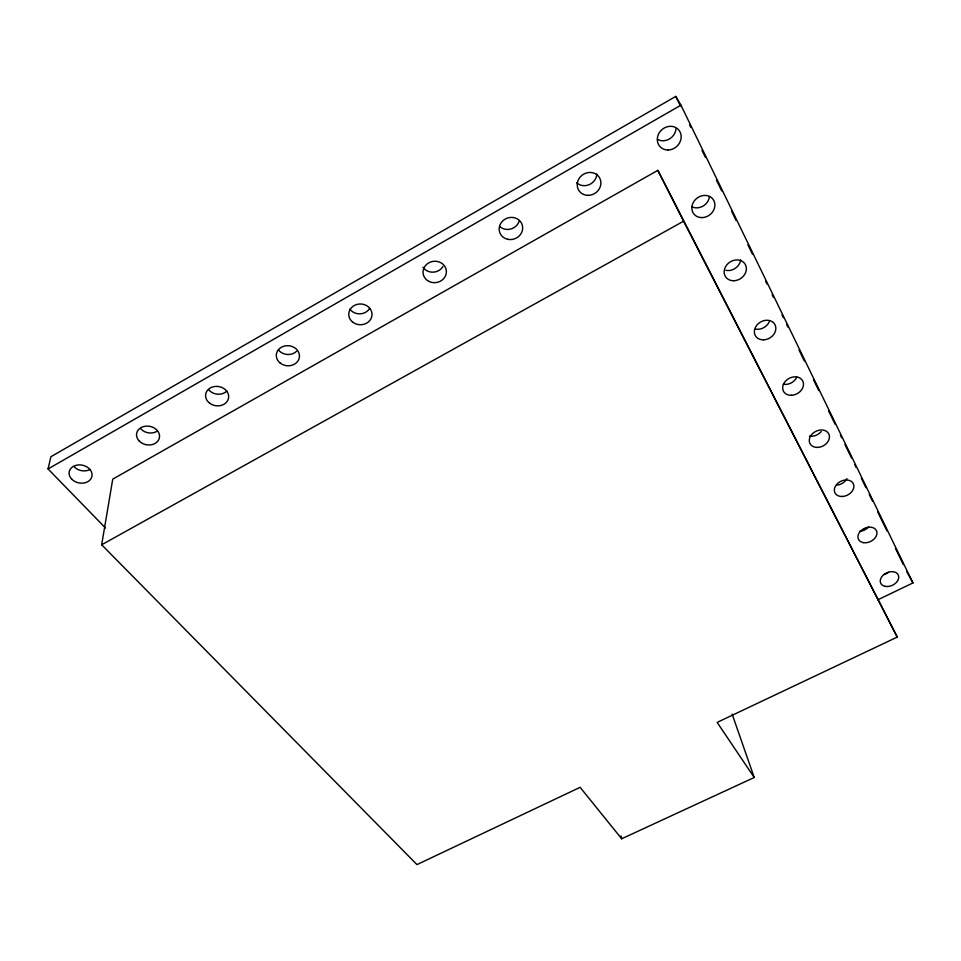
<?xml version="1.0" encoding="UTF-8"?>
<svg xmlns="http://www.w3.org/2000/svg" width="961" height="961" viewBox="0 0 961 961"><rect width="100%" height="100%" fill="white"/><g stroke="black" fill="none" stroke-linecap="round" stroke-linejoin="round"><path stroke-width="1.44" d="M101.674 544.779L112.749 479.131L657.841 170.349L897.262 637.083L717.158 722.396L754.229 777.497L621.671 838.773L580.12 787.323L416.966 864.6L101.674 544.779L683.595 221.186L657.841 170.349M105.554 528.045L48.05 468.956L50.909 456.727L675.763 96.4L680.953 105.169L912.95 582.931L877.934 599.76M48.05 468.956L680.953 105.169M906.619 571.363L912.95 582.931M683.595 221.186L897.262 637.083M675.763 96.4L680.352 105.842M689.53 124.738L690.839 127.429M701.998 150.372L705.278 157.111M716.425 180.055L721.675 190.855M731.513 211.096L736.102 220.537M747.91 244.827L752.499 254.269M765.617 281.261L766.926 283.951M772.176 294.751L773.485 297.442M782.014 314.992L783.323 317.683M786.603 324.434L787.912 327.136M799.059 350.068L804.309 360.868M813.486 379.751L818.736 390.55M828.574 410.791L835.133 424.281M840.382 435.081L841.692 437.784M844.971 444.523L851.53 458.013M854.809 464.764L856.119 467.466M861.368 478.254L865.957 487.707M869.237 494.447L872.516 501.198M877.765 511.997L886.943 530.88M895.472 548.419L903.34 564.612M732.15 714.155L754.229 777.497M620.986 835.89L621.671 838.773M519.228 221.018A11.724 10.895 -20.9 0 1 499.768 226.532M90.202 469.412A11.448 8.973 12 0 1 74.273 466.878M156.655 431.501A11.448 9.298 11 0 1 140.75 428.822M226.844 391.055A11.448 9.634 9.3 0 1 208.801 389.866M296.565 351.282A11.46 9.97 6.4 0 1 278.486 349.972M369.697 308.349A11.496 10.319 1.5 0 1 349.864 309.118M442.949 266.545A11.568 10.631 -7.2 0 1 422.996 267.242M596.865 174.061A12 11.039 -34.8 0 1 589.117 184.704A12 11.039 -34.8 0 1 576.54 182.626M676.015 128.834A12.397 11.112 -43.8 0 1 657.552 139.381M709.47 196.585A11.928 10.415 -37.9 0 1 691.536 206.579M740.727 259.89A11.508 9.766 -34 0 1 725.795 270.317M769.293 321.707A11.124 9.166 -31.4 0 1 755.454 329.082M796.765 377.217A10.775 8.613 -29.5 0 1 783.287 384.244M821.235 431.549A10.451 8.108 -28 0 1 809.474 436.126M846.929 478.602A10.151 7.652 -26.9 0 1 836.563 485.161M868.588 526.94A9.862 7.22 -26 0 1 859.771 531.289M888.541 572.336A9.598 6.835 -25.2 0 1 884.084 574.498M71.655 479.071A11.58 9.033 11.6 0 0 91.319 478.122A11.58 9.033 11.6 0 0 78.754 464.896A11.58 9.033 11.6 0 0 71.655 479.071M507.612 239.277A11.868 10.979 -20.5 0 0 522.34 225.306A11.868 10.979 -20.5 0 0 502.771 220.874A11.868 10.979 -20.5 0 0 507.612 239.277M588.384 195.347A12.157 11.136 -33.8 0 0 599.628 177.917A12.157 11.136 -33.8 0 0 579.147 178.41A12.157 11.136 -33.8 0 0 588.384 195.347M702.143 217.606A12.073 10.499 -37.2 0 0 713.915 200.705A12.073 10.499 -37.2 0 0 694.07 201.221A12.073 10.499 -37.2 0 0 702.143 217.606M763.647 339.846A11.256 9.226 -31 0 0 775.047 324.806A11.256 9.226 -31 0 0 756.583 325.503A11.256 9.226 -31 0 0 763.647 339.846M817.763 447.406A10.571 8.144 -27.8 0 0 828.79 433.916A10.571 8.144 -27.8 0 0 811.528 434.744A10.571 8.144 -27.8 0 0 817.763 447.406M863.374 542.641A9.97 7.244 -25.8 0 0 876.925 532.418A9.97 7.244 -25.8 0 0 862.041 529.799A9.97 7.244 -25.8 0 0 863.374 542.641M733.916 280.744A11.652 9.838 -33.5 0 0 745.496 264.816A11.652 9.838 -33.5 0 0 726.372 265.428A11.652 9.838 -33.5 0 0 733.916 280.744M791.54 395.295A10.907 8.661 -29.2 0 0 802.759 381.061A10.907 8.661 -29.2 0 0 784.909 381.829A10.907 8.661 -29.2 0 0 791.54 395.295M885.453 586.402A9.694 6.847 -25 0 0 898.715 576.636A9.694 6.847 -25 0 0 884.312 574.234A9.694 6.847 -25 0 0 885.453 586.402M842.449 496.477A10.259 7.676 -26.7 0 0 853.296 483.671A10.259 7.676 -26.7 0 0 836.575 484.548A10.259 7.676 -26.7 0 0 842.449 496.477M668.123 149.988A12.553 11.22 -42.9 0 0 680.088 132.017A12.553 11.22 -42.9 0 0 659.474 132.426A12.553 11.22 -42.9 0 0 668.123 149.988M428.978 281.429A11.712 10.715 -7.5 0 0 446.397 271.603A11.712 10.715 -7.5 0 0 428.75 262.858A11.712 10.715 -7.5 0 0 428.978 281.429M352.531 321.995A11.64 10.391 1 0 0 371.751 316.662A11.64 10.391 1 0 0 356.891 304.445A11.64 10.391 1 0 0 352.531 321.995M280.312 363.162A11.604 10.042 5.9 0 0 299.267 357.912A11.604 10.042 5.9 0 0 284.06 346.152A11.604 10.042 5.9 0 0 280.312 363.162M209.834 403.344A11.592 9.694 8.8 0 0 228.526 398.178A11.592 9.694 8.8 0 0 212.994 386.839A11.592 9.694 8.8 0 0 209.834 403.344M138.913 440.703A11.58 9.358 10.6 0 0 158.685 439.802A11.58 9.358 10.6 0 0 146.516 426.107A11.58 9.358 10.6 0 0 138.913 440.703"/></g></svg>
